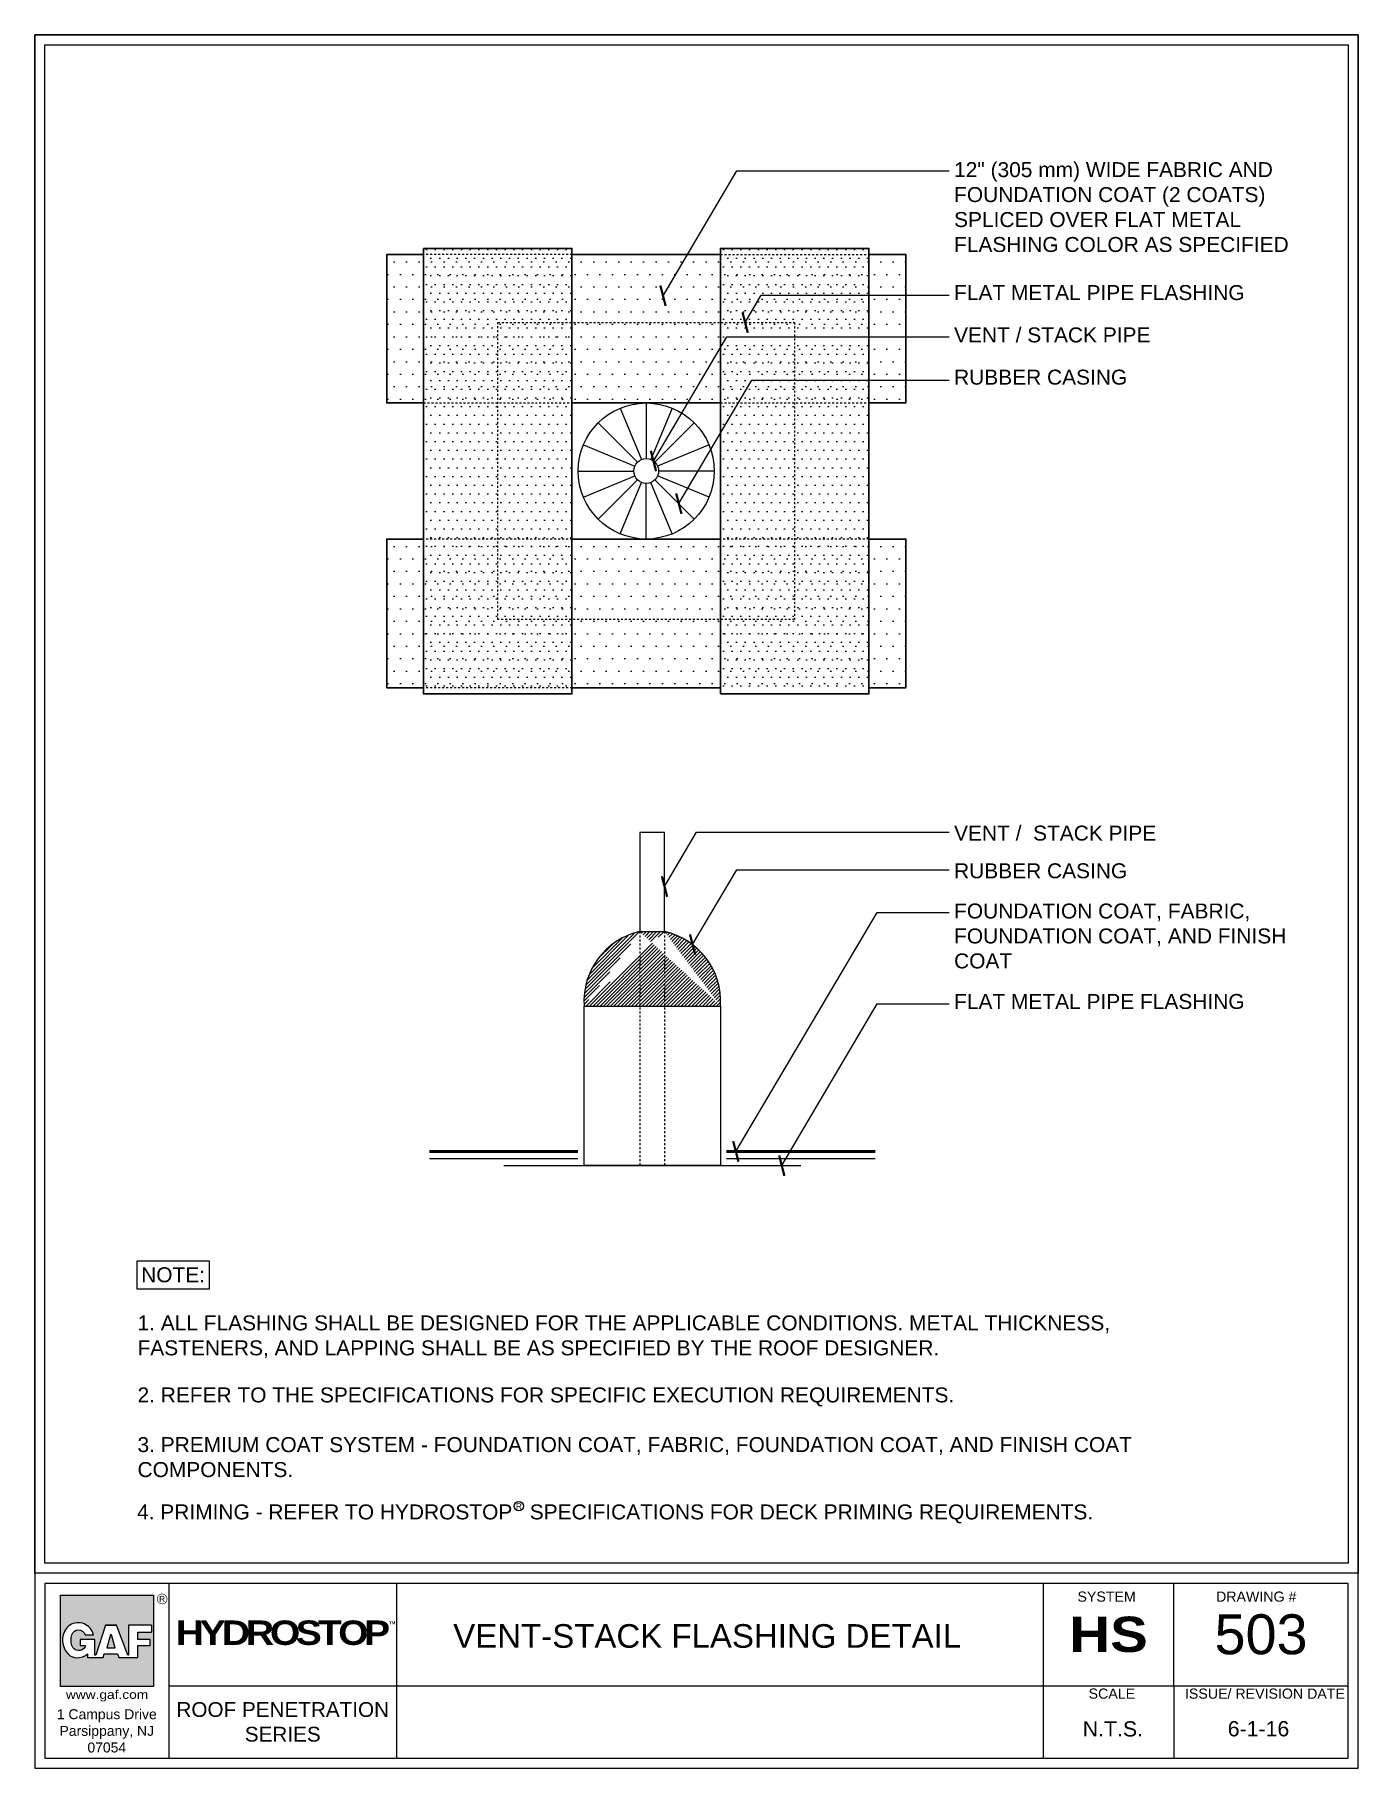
# Model space of a CAD drawing. Header units: inches. Extents: x 14.5 to 80.8, y 24.5 to 111.4.
import ezdxf
from ezdxf.enums import TextEntityAlignment as Align

# ---------------------------------------------------------------- set-up
doc = ezdxf.new("R2010")
doc.units = ezdxf.units.IN
doc.header["$MEASUREMENT"] = 0
doc.linetypes.add('DASHED2', pattern=[0.375, 0.25, -0.125])
doc.layers.get('0').update_dxf_attribs({"lineweight": 15})
doc.styles.add('ARCHQUIK', font='Archquik.shx', dxfattribs={"height": 0.1})
doc.styles.add('ARIAL', font='arial.ttf')
doc.styles.add('FONT', font='arial.ttf', dxfattribs={"height": 0.75})
doc.dimstyles.new('dIM-STYLE', dxfattribs={"dimtxt": 0.75, "dimasz": 0.75, "dimexe": 0.18, "dimexo": 0.0625, "dimgap": 0.09, "dimtad": 0, "dimtih": 1, "dimtoh": 1, "dimdec": 4, "dimzin": 0, "dimdsep": 46, "dimlunit": 4, "dimtxsty": 'FONT', "dimblk": 'ARCHTICK', "dimcen": 0, "dimclrd": 3, "dimclre": 3, "dimclrt": 256, "dimadec": 0, "dimazin": 0, "dimtfac": 1, "dimtdec": 4, "dimtofl": 0, "dimtmove": 0, "dimatfit": 3, "dimldrblk": 'ARCHTICK', "dimfxl": 1, "dimfrac": 2, "dimtolj": 1, "dimtzin": 0, "dimlwd": -1, "dimlwe": -1, "dimarcsym": 0})

# ---------------------------------------------------------------- blocks, each defined once
blk = doc.blocks.new('GAF_LOGO')
h = blk.add_hatch(color=242)
h.paths.add_polyline_path([(0.9999999843750018, 0.999999984375), (-0.01802111514781046, 0.999999984375), (-0.01802111514781046, -0.002743970513160665), (0.9999999843750018, -0.002743970513160499), (0.9999999843750018, 0.6710526210937502)])
edge = h.paths.add_edge_path(flags=16)
edge.add_line((0.3421052578125003, 0.5657894648437503), (0.2499999960937487, 0.5657894648437503))
edge.add_arc((0.1776315761718745, 0.542763149414063), 0.075943396054273, 17.65012421993013, 162.3498757800698)
edge.add_arc((0.2913533789062498, 0.5065789394531254), 0.1952830184252751, 162.3498757800698, 197.65012421993)
edge.add_arc((0.1804031326795207, 0.4712765883809845), 0.07885186654145789, 197.65012421993, 331.9610179646004)
edge.add_line((0.2499999960937487, 0.4342105195312511), (0.2499999960937487, 0.4473684140625002))
edge.add_line((0.2499999960937487, 0.4473684140625002), (0.1973684179687503, 0.4473684140625003))
edge.add_line((0.1973684179687503, 0.4473684140625003), (0.1973684179687503, 0.5131578867187501))
edge.add_line((0.1973684179687503, 0.5131578867187501), (0.3552631523437491, 0.5131578867187501))
edge.add_line((0.3552631523437491, 0.5131578867187501), (0.3552631523437491, 0.3421052578125003))
edge.add_line((0.3552631523437491, 0.3421052578125003), (0.3672600561810685, 0.3421052578125003))
edge.add_line((0.3672600561810685, 0.3421052578125003), (0.473684203125, 0.6710526210937502))
edge.add_line((0.473684203125, 0.6710526210937502), (0.5921052539062508, 0.6710526210937502))
edge.add_line((0.5921052539062508, 0.6710526210937502), (0.7168783917025898, 0.3421052578125004))
edge.add_line((0.7168783917025898, 0.3421052578125004), (0.7236841992187522, 0.3421052578125004))
edge.add_line((0.7236841992187522, 0.3421052578125004), (0.7236841992187522, 0.6710526210937502))
edge.add_line((0.7236841992187522, 0.6710526210937502), (0.9757096308521137, 0.6710526210937502))
edge.add_line((0.9757096308521137, 0.6710526210937502), (0.9757096308521139, 0.5921052539062504))
edge.add_line((0.9757096308521139, 0.5921052539062504), (0.828947355468749, 0.5921052539062504))
edge.add_line((0.828947355468749, 0.5921052539062504), (0.828947355468749, 0.5131578867187501))
edge.add_line((0.828947355468749, 0.5131578867187501), (0.9619798181352781, 0.5131578867187501))
edge.add_line((0.9619798181352781, 0.5131578867187501), (0.9619798181352782, 0.4473684140625002))
edge.add_line((0.9619798181352782, 0.4473684140625002), (0.8289473554687489, 0.4473684140625003))
edge.add_line((0.8289473554687489, 0.4473684140625003), (0.828947355468749, 0.3157894687500002))
edge.add_line((0.828947355468749, 0.3157894687500002), (0.6184210429687518, 0.3157894687500003))
edge.add_line((0.6184210429687518, 0.3157894687500003), (0.6052631484375013, 0.35526315234375))
edge.add_line((0.6052631484375013, 0.35526315234375), (0.4605263085937495, 0.3552631523437498))
edge.add_line((0.4605263085937495, 0.3552631523437498), (0.4473684140624989, 0.3157894687500002))
edge.add_line((0.4473684140624989, 0.3157894687500002), (0.2763157851562497, 0.3157894687500002))
edge.add_line((0.2763157851562497, 0.3157894687500002), (0.2763157851562497, 0.3552631523437499))
edge.add_arc((0.1671059236527185, 0.4777867589039027), 0.1641305212753787, 240.8042829104425, 311.71180968469173, ccw=False)
edge.add_arc((0.2222038028843561, 0.5072653279140215), 0.2193476823067968, 155.1482085443663, 231.9615675140741, ccw=False)
edge.add_arc((0.1895668580481229, 0.5197191371257442), 0.1845148081401703, 124.71226100437019, 154.3980145931274, ccw=False)
edge.add_arc((0.1751212575285651, 0.5254602239943656), 0.171785051789476, 13.577812998885406, 121.84091426695329, ccw=False)
h.paths.add_polyline_path([(0.5263157812499983, 0.5657894648437498), (0.5394736757812488, 0.5657894648437498), (0.5789473593750003, 0.421052625), (0.4868420976562504, 0.421052625)], flags=0)
at = {"color": 242}
for p, q in [((0.9757096308521138, 0.6710526210937502), (0.9757096308521138, 0.5921052539062504)), ((0.5263157812499983, 0.5657894648437498), (0.4868420976562504, 0.421052625)), ((0.4868420976562504, 0.421052625), (0.5789473593750003, 0.421052625)), ((0.5394736757812488, 0.5657894648437498), (0.5263157812499983, 0.5657894648437498)), ((0.5789473593750003, 0.421052625), (0.5394736757812488, 0.5657894648437498))]:
    blk.add_line(p, q, dxfattribs=at)
for points in [[(0.9999999843750018, 0.6710526210937502), (0.9999999843750019, -0.00274397051316061), (-0.01802111514781046, -0.00274397051316061), (-0.01802111514781046, 0.999999984375), (0.9999999843750018, 0.999999984375), (0.9999999843750018, 0.6710526210937502)], [(0.9757096308521138, 0.6710526210937502), (0.7236841992187522, 0.6710526210937502), (0.7236841992187522, 0.3421052578125003), (0.7168783917025898, 0.3421052578125003), (0.5921052539062508, 0.6710526210937502), (0.4736842031249999, 0.6710526210937502), (0.5921052539062508, 0.6710526210937502)]]:
    blk.add_lwpolyline(points, dxfattribs=at)
at = {"const_width": 0.006578947265625}
blk.add_lwpolyline([(1.146718681227561, 0.9569249246062017, 0.9999999999999999), (1.038984530952376, 0.9569249246062017, 0.9999999999999999)], format="xyb", close=True, dxfattribs=at)
at = {"color": 242}
for points in [[(0.4736842031249999, 0.6710526210937502), (0.3672600561810686, 0.3421052578125003), (0.3552631523437491, 0.3421052578125003), (0.3552631523437491, 0.5131578867187501), (0.1973684179687503, 0.5131578867187501), (0.1973684179687503, 0.4473684140625003), (0.2499999960937487, 0.4473684140625003), (0.2499999960937487, 0.4342105195312511, -0.6638381309650001), (0.1052631562500004, 0.4473684140625003, -0.1552561087471992), (0.1052631562500004, 0.5657894648437503, -0.7312178527831996), (0.2499999960937487, 0.5657894648437503), (0.3421052578125003, 0.5657894648437503, 0.5109723306082545), (0.08449389586529144, 0.6713944055155814, 0.1302578243974809), (0.02316816522774692, 0.599451122242597, 0.172358814401925)], [(0.08704397350846876, 0.3345076182265967, 0.3196577466454945), (0.2763157851562497, 0.3552631523437499), (0.2763157851562497, 0.3157894687500002), (0.4473684140624989, 0.3157894687500002), (0.4605263085937494, 0.3552631523437499), (0.6052631484375013, 0.3552631523437499), (0.6184210429687518, 0.3157894687500002), (0.828947355468749, 0.3157894687500002), (0.828947355468749, 0.4473684140625003), (0.9619798181352781, 0.4473684140625003), (0.9619798181352781, 0.5131578867187501), (0.828947355468749, 0.5131578867187501), (0.828947355468749, 0.5921052539062504), (0.9757096308521139, 0.5921052539062504)]]:
    blk.add_lwpolyline(points, format="xyb", dxfattribs=at)
blk.add_arc((0.222203802884356, 0.5072653279140215), 0.2193476823067967, 155.1482085443668, 231.9615675140741, dxfattribs=at)
at = {"style": 'ARIAL'}
blk.add_text('R', height=0.06578947265625, dxfattribs=at).set_placement((1.092851606089969, 0.956924924606203), align=Align.MIDDLE)
at = {"style": 'ARIAL', "width": 1.133105524367421}
blk.add_text('www.gaf.com', height=0.09481817704846432, dxfattribs=at).set_placement((0.03995709321242522, -0.1363967728893486), (0.9407297751728345, -0.1363967728893486), align=Align.FIT)
blk = doc.blocks.new('HydroStop')
at = {"color": 174, "linetype": 'Continuous', "style": 'ARIAL'}
blk.add_text('TM', height=0.07930227829834807, dxfattribs=at).set_placement((6.460029172047104, 0.5633620407934359))
at = {"lineweight": -2, "insert": (0.9349556855740957, 0.6638381548218604), "char_height": 0.633319658458992, "width": 5.94393791725881, "attachment_point": 1, "style": 'ARCHQUIK'}
blk.add_mtext('{\\fArial Black|b0|i0|c0|p34;\\T0.85;\\C154;HYDRO\\C132;STOP}', dxfattribs=at)

msp = doc.modelspace()

# ---------------------------------------------------------------- hatches: boundary and pattern name
h = msp.add_hatch()
h.set_pattern_fill('DOTS', color=256, scale=10)
h.set_pattern_definition([(0, (0, 0), (0.3125, 0.625), [0, -0.625])])
h.paths.add_polyline_path([(32.12669888847379, 100.3670368958171), (58.1430218906479, 100.3670368958171), (58.1430218906479, 92.93029417300471), (32.12669888847379, 92.93029417300471)])
h = msp.add_hatch()
h.set_pattern_fill('DOTS', color=256, scale=7)
h.set_pattern_definition([(0, (0, 0), (0.21875, 0.4375), [0, -0.4375])])
h.paths.add_polyline_path([(33.9735293458173, 100.6769405237794), (41.41027206862974, 100.6769405237794), (41.41027206862974, 78.35427843629233), (33.9735293458173, 78.35427843629233)])
h = msp.add_hatch()
h.set_pattern_fill('DOTS', color=256, scale=7)
h.set_pattern_definition([(0, (14.87348544562487, 0), (0.21875, 0.4375), [0, -0.4375])])
h.paths.add_polyline_path([(48.84701479144217, 100.6769405237794), (56.2837575142546, 100.6769405237794), (56.2837575142546, 78.35427843629233), (48.84701479144217, 78.35427843629233)])
h = msp.add_hatch()
h.set_pattern_fill('DOTS', color=256, scale=10)
h.set_pattern_definition([(0, (0, -14.25375688539049), (0.3125, 0.625), [0, -0.625])])
h.paths.add_polyline_path([(32.12669888847379, 86.11328001042665), (58.1430218906479, 86.11328001042665), (58.1430218906479, 78.67653728761422), (32.12669888847379, 78.67653728761422)])
h = msp.add_hatch()
h.set_pattern_fill('ANSI31', color=256)
h.set_pattern_definition([(45, (0, -2.026813677837936), (-0.08838834764831843, 0.08838834764831845), [])])
edge = h.paths.add_edge_path()
edge.add_arc((45.58665221848877, 62.95390454697453), 3.57705183553955, 102.5980183507407, 183.84343974103)
edge.add_line((44.80646327440427, 66.44493868027385), (46.04592039487301, 66.44485998458366))
edge.add_arc((45.27729323377471, 62.95339230920744), 3.57705183553955, 356.3463012187597, 437.5917226090491)
edge.add_line((42.01764540550451, 62.71413339981785), (48.84707450237256, 62.72544159412914))

# ---------------------------------------------------------------- linework, layer by layer
at = {"linetype": 'DASHED2', "ltscale": 0.25}
for p, q in [((41.41027206862974, 100.3670368958171), (33.9735293458173, 100.3670368958171)), ((48.84701479144217, 100.3670368958171), (56.2837575142546, 100.3670368958171)), ((33.9735293458173, 92.93029417300471), (41.41027206862974, 92.93029417300471)), ((48.84701479144217, 92.93029417300471), (56.2837575142546, 92.93029417300471)), ((41.41027206862974, 86.11328001042665), (33.9735293458173, 86.11328001042665)), ((56.2837575142546, 86.11328001042665), (48.84701479144217, 86.11328001042665)), ((41.41027206862974, 78.66410336856444), (33.97352934581731, 78.66410336856444)), ((44.80654197009446, 66.44485998458366), (44.80654197009446, 54.71776077263494)), ((46.04592039487301, 66.44493868027385), (46.04592039487301, 54.71776077263494))]:
    msp.add_line(p, q, dxfattribs=at)
for p, q in [((43.82426424092755, 92.67083702053839), (44.89146851970237, 90.09437797689763)), ((45.12864343003596, 92.93029417300471), (45.12864343003596, 90.14155499979515)), ((46.43302261914437, 92.6708370205384), (45.36581834036955, 90.09437797689763)), ((42.71846495913412, 91.93196556261752), (44.69040133947117, 89.96002918228048)), ((47.5388219009378, 91.9319655626175), (45.56688552060075, 89.96002918228048)), ((41.97959350121323, 90.82616628082408), (44.556052544854, 89.75896200204926)), ((48.27769335885868, 90.82616628082408), (45.70123431521792, 89.75896200204926)), ((41.72013634874692, 89.52178709171568), (44.50887552195649, 89.52178709171568)), ((48.537150511325, 89.52178709171568), (45.74841133811542, 89.52178709171568)), ((41.97959350121324, 88.21740790260728), (44.556052544854, 89.28461218138212)), ((42.71846495913412, 87.11160862081383), (44.69040133947118, 89.08354500115088)), ((43.82426424092758, 86.37273716289295), (44.8914685197024, 88.94919620653371)), ((45.12864343003598, 86.11328001042665), (45.12864343003599, 88.90201918363621)), ((46.43302261914437, 86.37273716289295), (45.36581834036954, 88.94919620653373)), ((47.53882190093782, 87.11160862081384), (45.56688552060077, 89.08354500115091)), ((48.2776933588587, 88.21740790260729), (45.70123431521792, 89.28461218138212)), ((44.80646327440427, 66.44493868027385), (46.04592039487301, 66.44485998458366)), ((42.01764540550451, 62.71413339981785), (48.84707450237256, 62.72544159412914)), ((34.27099905472981, 55.07074026922554), (41.70774177754224, 55.07074026922554)), ((49.15691841940445, 55.07074026922554), (56.59366114221688, 55.07074026922554)), ((37.9894491118262, 54.71776077263494), (52.87528978081067, 54.71776077263494)), ((21.20705469467076, 33.78611375226865), (21.20705469467076, 25.02717102045245)), ((32.6318562415896, 25.02717102045245), (32.6318562415896, 33.78611375226865)), ((71.56792847675739, 28.65521179804592), (71.56792847675739, 33.78611375226865))]:
    msp.add_line(p, q)
at = {"lineweight": 50}
for p, q in [((34.27099905472981, 55.42604683577148), (41.70774177754224, 55.42604683577148)), ((49.15691841940445, 55.42604683577148), (56.59366114221688, 55.42604683577148))]:
    msp.add_line(p, q, dxfattribs=at)
at = {"linetype": 'Continuous'}
for p, q in [((65.01569888488676, 33.78611375226865), (65.01569888488676, 25.02717102045245)), ((21.20705469467076, 28.65521179804592), (80.29722166968178, 28.65521179804592)), ((71.56792847675739, 28.65521179804592), (71.56792847675739, 25.02717102045245))]:
    msp.add_line(p, q, dxfattribs=at)
for points in [[(14.49001371606128, 111.3851559938448), (14.49001371606128, 24.51839938696503), (80.80599330317555, 24.51839938696503), (80.80599330317555, 111.3851559938448)], [(14.49001371606128, 111.3851559938448), (80.80599330317555, 111.3851559938448), (80.80599330317555, 34.29488538575606), (14.49001371606128, 34.29488538575606)], [(14.99878534955506, 110.8763843603538), (80.29722166968178, 110.8763843603538), (80.29722166968178, 34.80365701925211), (14.99878534955506, 34.80365701925211)], [(80.80599330317555, 34.29488538575606), (14.49001371606128, 34.29488538575606), (14.49001371606128, 24.51839938696503), (80.80599330317555, 24.51839938696503)], [(80.29722166968178, 33.78611375226865), (14.99878534954415, 33.78611375226865), (14.99878534954415, 25.02717102045245), (80.29722166968178, 25.02717102045245)]]:
    msp.add_lwpolyline(points, close=True, dxfattribs=at)
at = {"lineweight": 30}
for points in [[(33.9735293458173, 92.93029417300471), (32.12669888847379, 92.93029417300471), (32.12669888847379, 100.3670368958171), (33.9735293458173, 100.3670368958171)], [(41.41027206862974, 100.3670368958171), (48.84701479144217, 100.3670368958171)], [(56.2837575142546, 100.3670368958171), (58.1430218906479, 100.3670368958171), (58.1430218906479, 92.93029417300471), (56.2837575142546, 92.93029417300471)], [(48.84701479144217, 92.93029417300471), (41.41027206862974, 92.93029417300471)], [(33.97352934581731, 78.66410336856444), (32.12685627985417, 78.66410336856444), (32.12685627985417, 86.11328001042665), (33.9735293458173, 86.11328001042665)], [(41.41027206862974, 86.11328001042665), (48.84701479144217, 86.11328001042665)], [(56.2837575142546, 86.11328001042665), (58.14294319495771, 86.11328001042665), (58.14294319495771, 78.66410336856444), (56.2837575142546, 78.66410336856444)], [(48.84701479144217, 78.66410336856444), (41.41027206862973, 78.66410336856444)]]:
    msp.add_lwpolyline(points, dxfattribs=at)
for points in [[(33.9735293458173, 100.6769405237794), (41.41027206862974, 100.6769405237794), (41.41027206862974, 78.35427843629233), (33.9735293458173, 78.35427843629233)], [(48.84701479144217, 78.35427843629233), (56.2837575142546, 78.35427843629233), (56.2837575142546, 100.6769405237794), (48.84701479144217, 100.6769405237794)]]:
    msp.add_lwpolyline(points, close=True, dxfattribs=at)
at = {"linetype": 'DASHED2', "ltscale": 0.25}
msp.add_lwpolyline([(37.69190070722352, 96.95856916237321), (52.56538615284839, 96.95856916237321), (52.56538615284839, 82.08500502105815), (37.69190070722352, 82.08500502105815)], close=True, dxfattribs=at)
for points in [[(44.80646327440427, 66.44493868027385), (46.04592039487301, 66.44493868027385), (46.04592039487301, 71.40268846645861), (44.80646327440427, 71.40268846645861)], [(42.0177241011947, 62.71405470412766), (48.84701479144217, 62.71405470412766), (48.84701479144216, 54.71776077263494), (42.01772410119469, 54.71776077263494)], [(19.6212313395464, 49.95383001877838), (23.23017247385826, 49.95383001877838), (23.23017247385826, 48.53284359417342), (19.6212313395464, 48.53284359417342)]]:
    msp.add_lwpolyline(points, close=True)
for radius in [3.408507081289031, 0.6197679080794671]:
    msp.add_circle((45.12864343003596, 89.52178709171568), radius)
at = {"linetype": 'Continuous'}
msp.add_circle((38.74800003648841, 37.654992288898), 0.2317057053845815, dxfattribs=at)
for centre, start, end in [((45.58665221848877, 62.95390454697453), 102.5980183507407, 183.84343974103), ((45.27729323377471, 62.95339230920744), 356.3463012187597, 77.59172260904913)]:
    msp.add_arc(centre, 3.57705183553955, start, end)

# ---------------------------------------------------------------- block references
at = {"linetype": 'Continuous', "xscale": 4.578944701403998, "yscale": 4.578944701396722, "zscale": 4.578944701398359}
msp.add_blockref('GAF_LOGO', (15.87060638633879, 28.62272093202319), dxfattribs=at)
at = {"xscale": 1.934332076455829, "yscale": 1.934332076455829, "zscale": 1.934332076455829}
msp.add_blockref('HydroStop', (19.74687504737987, 30.64248056082877), dxfattribs=at)

# ---------------------------------------------------------------- texts
at = {"linetype": 'Continuous'}
for s, height, style, p in [('4. PRIMING - REFER TO HYDROSTOP   SPECIFICATIONS FOR DECK PRIMING REQUIREMENTS.', 0.75, 'FONT', (19.62001030927161, 36.9911703284499)), ('N.T.S.', 0.7631574502330598, 'ARIAL', (66.99815271592591, 26.11325017496029)), ('6-1-16', 0.7631574502330598, 'ARIAL', (74.26414294412801, 26.12102215814912))]:
    msp.add_text(s, height=height, dxfattribs=dict(at, style=style)).set_placement(p)
at = {"linetype": 'Continuous', "ltscale": 0.6, "style": 'FONT'}
msp.add_text('R', height=0.3, dxfattribs=at).set_placement((38.59844366349887, 37.49532704102191))
at = {"style": 'ARIAL'}
for s, p in [('SYSTEM', (68.19558099794061, 33.12265175710945)), ('DRAWING #', (75.69039278614467, 33.12265175710945)), ('SCALE', (68.45888497711051, 28.26339685077483)), ('ISSUE/ REVISION DATE', (76.12673907382349, 28.2711688339673))]:
    msp.add_text(s, height=0.5087716334887066, dxfattribs=at).set_placement(p, align=Align.MIDDLE)
for s, insert, char_height, width, attachment_point, style in [('12" (305 mm) WIDE FABRIC AND FOUNDATION COAT (2 COATS) SPLICED OVER FLAT METAL FLASHING COLOR AS SPECIFIED', (60.55307591262579, 104.9978816501275), 0.75, 17.1364246745373, 1, 'FONT'), ('FLAT METAL PIPE FLASHING', (60.55307591262579, 98.83813200325787), 0.75, 17.1364246745373, 1, 'FONT'), ('VENT / STACK PIPE', (60.55307591262579, 96.71703801170278), 0.75, 17.1364246745373, 1, 'FONT'), ('RUBBER CASING', (60.55307591262579, 94.60000350871698), 0.75, 17.1364246745373, 1, 'FONT'), ('VENT /  STACK PIPE', (60.55307591262579, 71.75564089763495), 0.75, 17.1364246745373, 1, 'FONT'), ('RUBBER CASING', (60.55307591262579, 69.86503035043651), 0.75, 17.1364246745373, 1, 'FONT'), ('FOUNDATION COAT, FABRIC, FOUNDATION COAT, AND FINISH COAT', (60.55307591262579, 67.85052409995998), 0.75, 17.1364246745373, 1, 'FONT'), ('FLAT METAL PIPE FLASHING', (60.55307591262579, 63.31788550364044), 0.75, 17.1364246745373, 1, 'FONT'), ('ROOF PENETRATION SERIES', (26.91945546813018, 26.84119140924918), 0.7419714262123118, 11.42480154691884, 5, 'ARIAL'), ('1 Campus Drive\\PParsippany, NJ 07054', (18.10292002210745, 26.39340186921985), 0.5, 6.20826934512661, 5, 'ARIAL')]:
    msp.add_mtext(s, dxfattribs=dict(insert=insert, char_height=char_height, width=width, attachment_point=attachment_point, style=style))
at = {"linetype": 'Continuous'}
for s, insert, char_height, width, attachment_point, style in [('NOTE:', (21.42570190670187, 49.2433368064759), 0.75, 3.608941134311863, 5, 'FONT'), ('1. ALL FLASHING SHALL BE DESIGNED FOR THE APPLICABLE CONDITIONS. METAL THICKNESS, FASTENERS, AND LAPPING SHALL BE AS SPECIFIED BY THE ROOF DESIGNER.', (19.64190993783643, 47.21191801725855), 0.75, 54.625, 1, 'FONT'), ('2. REFER TO THE SPECIFICATIONS FOR SPECIFIC EXECUTION REQUIREMENTS.', (19.64190993783643, 43.6029915032483), 0.75, 54.625, 1, 'FONT'), ('3. PREMIUM COAT SYSTEM - FOUNDATION COAT, FABRIC, FOUNDATION COAT, AND FINISH COAT COMPONENTS. ', (19.64190993783643, 41.11327838191631), 0.75, 54.625, 1, 'FONT'), ('{\\fArial Black|b0|i0|c0|p34;HS}', (68.29181368082207, 31.22066277515729), 1.770582097118444, 6.552229591870622, 5, 'ARIAL'), ('503', (75.93257507321958, 31.22066277515728), 2, 8.729293192924388, 5, 'ARIAL'), ('VENT-STACK FLASHING DETAIL', (48.18350952815955, 31.14208659105088), 1.183652803665149, 28.42956344025924, 5, 'ARIAL')]:
    msp.add_mtext(s, dxfattribs=dict(at, insert=insert, char_height=char_height, width=width, attachment_point=attachment_point, style=style))

# ---------------------------------------------------------------- leaders
for points in [[(45.96986568129467, 98.30492456493442), (49.67377837102765, 104.5700963939823), (60.30307591262579, 104.5700963939823)], [(50.08544246466242, 96.95856916237321), (50.89562706077174, 98.32899717541544), (60.30307591262579, 98.32899717541544)], [(45.49259634693545, 90.02343491057424), (49.17287560600232, 96.24863076922644), (60.30307591262579, 96.24863076922642)], [(46.76183531163731, 87.88859521011435), (50.42307316167205, 94.08158250732173), (60.30307591262579, 94.08158250732173)], [(46.04592039487301, 68.70010430013079), (47.65539227512897, 71.42252751269075), (60.30307591262579, 71.42252751269075)], [(47.45434334448649, 65.79165809126286), (49.67377837102765, 69.54583454451245), (60.30307591262579, 69.54583454451245)], [(49.61842845603659, 55.42604683577148), (56.70233975278541, 67.4084895156135), (60.30307591262579, 67.4084895156135)], [(51.92006577006111, 54.71776077263494), (56.70233975278541, 62.82101791945581), (60.30307591262579, 62.82101791945581)]]:
    msp.add_leader(points, dimstyle='dIM-STYLE', override={"dimgap": 0.09, "dimtad": 0, "dimclrd": 256})

doc.saveas('drawing.dxf')
